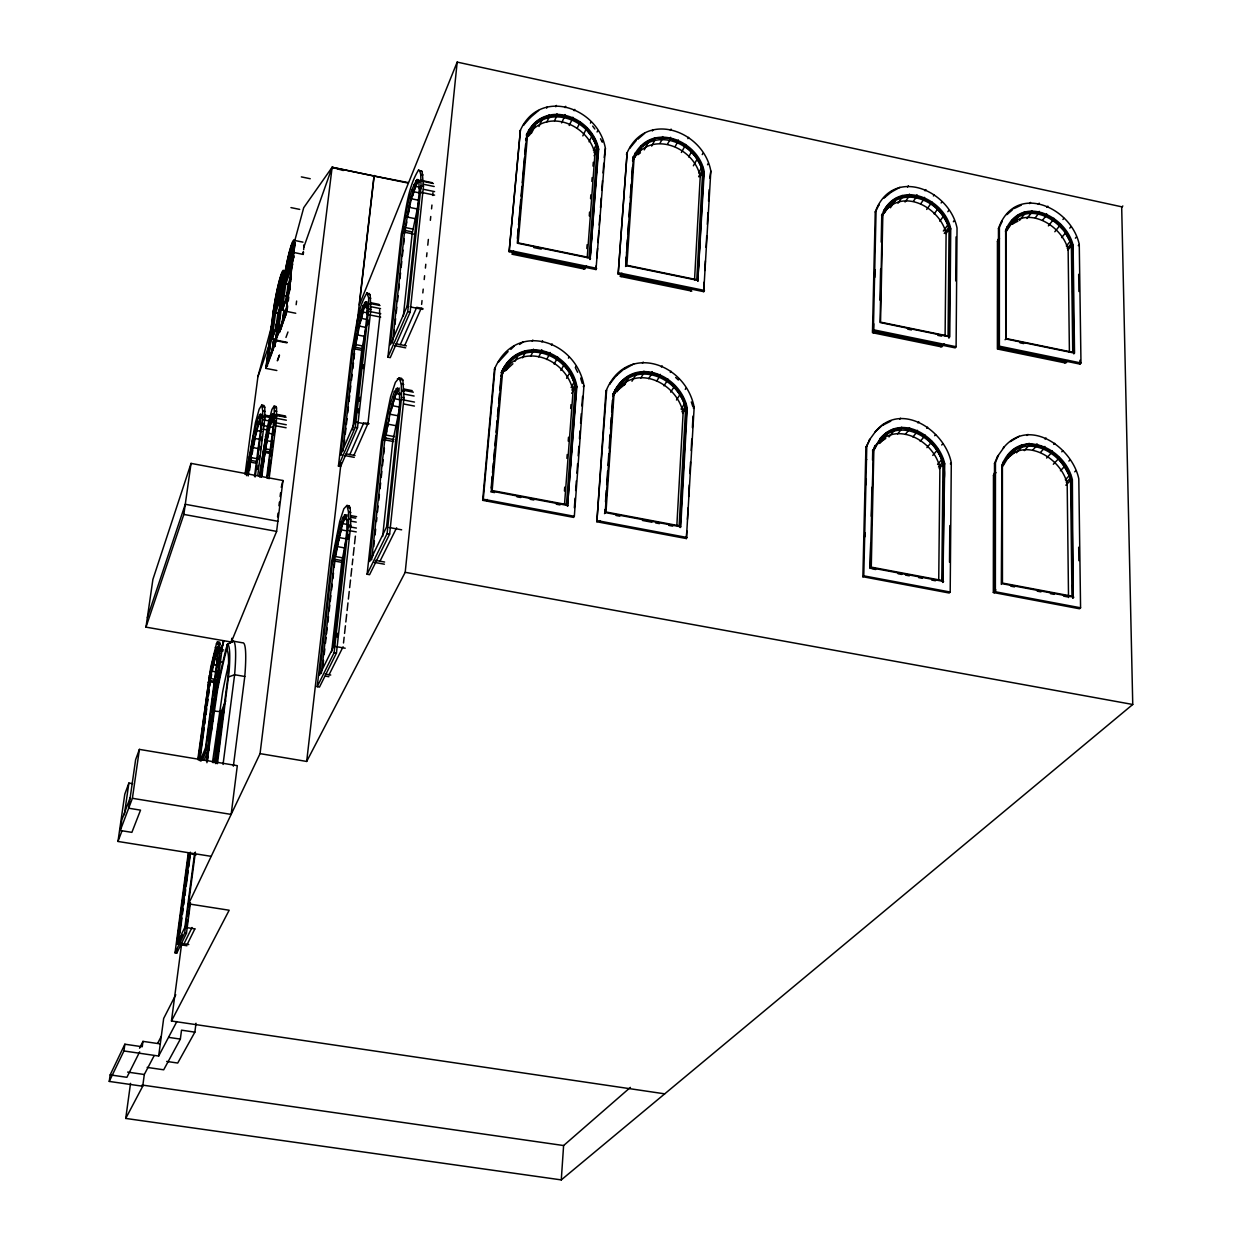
<?xml version="1.0" encoding="UTF-8"?>
<svg xmlns="http://www.w3.org/2000/svg" width="1242" height="1242" viewBox="0 0 1242 1242"><rect width="100%" height="100%" fill="white"/><g stroke="black" fill="none" stroke-linecap="round" stroke-linejoin="round"><path stroke-width="1.5" d="M997.466 456.544L998.428 455.457L995.463 462.381L995.37 591.766L994.392 592.76L994.5 463.452L997.466 456.544L1004.25 446.965L1003.288 448.052C1028.531 416.443 1072.188 447.12 1078.801 478.822L1080.571 607.788L1079.515 608.766L993.336 592.496L993.46 475.36L995.323 470.997M999.22 237.362L997.435 241.336L997.388 348.986L1065.745 363.037L1067.98 360.522M998.444 349.204L998.444 347.776L1064.689 361.406L1064.704 362.819M998.428 347.325L998.459 228.559C1014.605 182.124 1071.132 206.482 1079.267 244.488L1080.975 362.975L1079.966 364.092L998.428 347.325L999.375 346.192L999.391 227.364L1002.216 221.076L1001.3 222.271M432.915 192.681L432.93 195.491M955.719 280.909L956.076 236.896M878.265 205.675L879.103 204.449L876.076 210.752L873.39 329.767L872.536 330.931L955.191 347.869L956.107 346.735L957.039 228.047C949.167 189.172 892.067 165.962 875.237 211.963L872.474 332.716L941.762 346.922L944.137 343.941M423.444 186.393L422.171 171.489L418.492 170.107C406.941 188.862 406.072 212.739 401.321 233.962L387.908 357.184L390.252 357.649L410.139 312.192L423.444 186.393L421.069 185.896L420.712 174.454L419.827 170.992L418.492 170.107M879.988 438.814C901.723 413.726 938.114 437.774 944.06 464.539L942.911 582.156L944.712 463.778C938.859 436.377 900.823 412.468 879.74 439.125M949.059 229.413L948.065 336.023L880.547 322.144L882.829 215.285C897.143 181.767 942.694 199.527 949.059 229.413L945.969 233.574M948.857 337.995L949.245 295.565M949.121 337.669L950.099 229.63C944.075 200.412 900.605 179.873 883.435 211.419C900.139 178.972 944.665 198.937 950.735 228.776L949.773 336.861L880.05 322.516L882.379 214.183L881.525 215.394M949.509 562.191L949.819 525.552M862.895 576.723L949.245 593.024L950.192 592.03L951.294 462.8C945.1 430.353 900.667 400.452 875.206 431.859L883.419 424.267M419.253 191.951L418.942 183.319L417.048 179.531C407.329 195.01 406.6 214.882 402.579 232.471L390.376 344.826L407.097 306.277L419.253 191.951L420.945 192.293M940.706 346.704L940.722 345.292L873.576 331.521M938.735 579.859L939.899 467.877C933.86 438.783 891.073 417.917 873.747 449.34M942.973 464.322L941.809 580.402L871.263 567.128L873.84 450.737C889.07 413.338 935.381 432.061 942.973 464.322L939.216 468.669M942.647 582.451L943.035 541.962M943.625 482.191C947.553 464.151 937.601 447.12 924.064 436.004L924.979 434.917M945.1 335.945L946.109 233.387C939.79 206.451 900.077 186.16 882.705 214.773M403.992 397.797L402.858 380.083L401.539 378.329L399.117 377.847L395.36 382.412L390.578 396.85L381.542 441.081L367.104 574.239L369.573 574.689L389.646 534.06L403.992 397.797L401.523 397.331L401.275 384.042L399.117 377.847M267.216 478.403L274.529 420.991L274.094 406.15L271.951 409.425L267.123 427.822L259.376 476.338M269.079 478.744L276.392 421.333L276.531 407.904L275.926 406.507L274.094 406.15M873.545 332.949L873.747 323.789M874.787 277.354L874.973 269.607M870.673 543.344L870.114 568.479L873.359 449.744L875.362 445.366L874.477 446.452M871.263 516.268L871.915 487.268M872.521 460.192L872.738 450.52L880.625 438.038M879.941 300.145L880.609 269.204M881.183 242.128L881.773 215.052L884.288 210.193M865.907 447.275L862.879 576.847L863.764 575.838L866.792 446.173L869.959 439.249L865.907 447.275L866.792 446.173M864.944 536.761L865.037 532.911M866.155 484.644L866.295 478.853M255.231 476.897L262.155 423.398L262.745 410.978L261.783 405.063L259.221 409.099L255.495 422.311L246.009 474.537M257.793 475.422L264.872 417.964L264.763 407.221L264.049 405.497L261.783 405.063M338.429 466.107L355.29 427.295L368.672 309.072L368.641 297.816L366.949 292.941C356.671 309.631 356.19 331.241 351.812 350.182L338.429 466.107L340.618 466.511L357.51 427.729L370.861 309.506L370.163 294.633L366.949 292.941M340.681 454.789L354.901 421.892L367.089 314.412L367.027 305.936L365.598 301.697C356.935 315.437 356.547 333.415 352.868 349.095L340.681 454.789L342.233 455.069M317.207 686.702L334.114 652.687L348.474 525.009L348.552 512.061L346.953 505.432L343.848 508.77L339.718 521.423L331.536 561.788L317.207 686.702L319.473 687.09L336.442 653.09L350.756 525.428L350.228 507.931L349.204 505.836L346.953 505.432M204.061 760.43L207.088 753.351L219.663 657.918L219.787 642.192L217.428 641.866L216.465 643.698L210.767 667.094L197.866 758.815M200.226 760.461L205.504 748.057L216.977 661.256C218.918 626.03 209.168 676.843 208.609 681.967L198.239 759.949M202.368 760.135L205.38 753.071L217.971 657.623L218.514 643.806L217.428 641.866M702.615 172.421L696.762 279.683L626.868 265.276L634.119 157.765C649.83 124.852 696.405 141.076 702.615 172.421L700.115 176.783M697.88 275.972L698.501 264.53M699.137 253.089L699.65 243.556M700.488 228.295L701 218.763M701.621 207.321L702.149 197.788M702.879 184.453L703.391 174.92M640.748 146.929C662.84 124.868 697.833 146.277 703.702 172.638L697.787 281.344L704.214 171.738C698.501 140.765 653.09 121.856 635.19 153.542M686.391 538.562L694.169 407.298C685.537 362.416 625.813 342.171 605.941 391.199L596.859 521.764L686.391 538.562L686.81 530.908M687.431 519.42L688.052 507.947M688.673 496.458L689.294 484.97M689.915 473.497L690.536 462.008M691.157 450.535L691.763 439.047M692.384 427.574L693.005 416.086M618.159 274.094L627.086 153.123L618.159 274.094L703.733 291.668L704.245 282.043M704.866 270.492L705.378 260.867M706.093 247.391L706.714 235.84M707.319 224.29L707.94 212.739M708.561 201.188L709.166 189.638M709.787 178.087L710.828 171.039C703.484 130.208 644.614 109.249 626.418 154.412M703.733 291.668L710.828 171.039M676.843 525.475L683.147 412.577C676.114 380.999 632.752 362.043 613.734 394.94M690.738 290.861L690.831 289.433L621.326 275.165L621.233 276.593M685.6 408.82L679.126 525.77L605.987 511.983L613.983 394.723C630.765 358.146 678.272 374.774 685.6 408.82L682.603 413.415M680.507 518.302L681.035 508.739M681.765 495.372L682.293 485.808M683.038 472.441L683.566 462.878M684.311 449.495L684.839 439.947M685.46 428.474L686.096 417.017M680.725 526.794L687.261 408.23C680.647 374.541 633.917 355.01 614.93 390.423C634.429 355.895 680.166 375.922 686.733 409.037L680.197 527.555L680.725 526.794L605.211 512.558L604.512 513.645M694.542 279.854L700.224 176.597C694.123 146.183 649.023 129.028 632.706 160.792M216.667 763.488L227.876 677.216L228.575 663.538A85.931 8.399 -80.2 0 0 227.224 650.699L227.224 644.412L233.403 641.151A95.929 9.548 -80.2 0 1 234.614 674.732L223.048 764.451M275.382 422.684L275.196 425.68L286.095 427.76M130.534 1083.366L125.737 1118.437L561.275 1179.9L563.604 1145.543L630.408 1087.387M626.294 256.923L625.658 266.487L633.498 156.616L632.83 157.905M626.558 253.104L627.458 239.722M627.847 233.993L628.623 222.52M629.011 216.791L629.911 203.409M630.299 197.68L631.215 184.297M631.604 178.569L632.38 167.096M632.768 161.367L633.016 157.532L635.671 152.626L635.004 153.899M596.859 521.764L606.624 390.05L605.941 391.199M600.243 522.292L600.352 520.74M604.714 513.334L604.978 509.499M605.506 501.83L606.282 490.342M606.686 484.582L607.602 471.168M607.99 465.424L608.782 453.92M609.17 448.176L610.086 434.747M610.49 429.002L611.266 417.498M611.669 411.754L612.446 400.25M605.211 512.558L613.331 393.683L615.628 389.274M218.654 746.054L218.421 747.405A15.82 1.599 -80.2 0 1 219.011 745.697A25.601 2.593 -80.3 0 1 219.26 745.122M219.027 748.6L219.151 747.793M509.127 251.707L520.398 130.301L509.127 251.707L596.005 269.545L596.284 265.679M596.843 257.948L597.557 248.291M597.976 242.5L598.815 230.903M599.249 225.113L599.948 215.456M600.507 207.725L601.221 198.068M601.78 190.337L602.494 180.68M603.053 172.948L603.752 163.292M604.186 157.501L605.397 148.481C598.318 106.796 538.562 86.754 519.808 131.605M596.005 269.545L605.397 148.481M501.364 372.569C518.628 334.191 569.83 350.756 576.412 387.333L567.501 506.332L576.893 386.51C570.187 349.095 517.697 333.461 501.194 372.895M587.202 257.731L594.934 154.117C588.863 124.247 546.014 106.812 527.602 136.061M597.091 149.863L589.081 257.498L518.116 242.873L527.555 134.99C543.856 102.31 590.944 117.866 597.091 149.863L594.095 155.809M589.919 259.516L590.478 251.862M591.192 242.299L591.751 234.645M592.465 225.081L592.9 219.337M593.738 207.849L594.173 202.12M594.887 192.557L595.446 184.903M596.16 175.339L596.734 167.686M597.433 158.107L597.868 152.378M525.94 140.517C534.277 98.925 592.713 113.938 598.194 150.096L590.105 259.159L598.66 149.18C591.922 114.885 542.459 98.553 526.282 135.13M574.363 507.792L575.062 498.182M575.636 490.497L576.35 480.887M576.909 473.202L577.623 463.592M578.182 455.907L578.896 446.313M579.455 438.612L580.03 430.927M580.588 423.243L581.303 413.633M581.861 405.948L582.576 396.353M574.332 516.315L583.957 385.579C575.636 339.718 514.887 320.56 494.44 369.247L482.672 500.324L573.649 517.402L574.332 516.315L483.278 499.222L482.672 500.324M564.442 490.978L564.737 487.143M566.911 458.36L567.206 454.525M568.215 441.081L568.51 437.246M570.683 408.463L570.978 404.628M564.52 504.299L573.074 390.951C566.135 357.199 519.404 340.324 501.426 375.332M583.662 268.893L583.771 267.449L513.225 252.964L513.101 254.408M575.263 387.1L566.445 504.531L492.142 490.528L502.529 372.786C519.963 336.551 568.06 352.247 575.263 387.1L571.708 393.357M567.594 502.793L568.029 497.048M568.898 485.529L569.333 479.769M570.047 470.175L570.621 462.505M571.336 452.911L571.77 447.151M572.64 435.632L573.059 429.887M573.788 420.293L574.363 412.608M575.077 403.013L575.512 397.254M586.829 248.524L587.124 244.69M589.282 215.937L589.562 212.103M590.571 198.689L590.85 194.854M591.86 181.441L592.155 177.606M593.008 166.102L593.303 162.267M517.371 238.324L518.209 228.73M518.551 224.895L520.724 199.962M521.066 196.127L521.904 186.533M522.245 182.698L524.435 157.765M524.761 153.93L525.614 144.351M526.872 133.826L517.293 243.184L590.571 258.289M483.278 499.222L495.03 368.067L494.44 369.247M487.05 501.054L487.19 499.486M491.164 488.028L492.174 476.493M492.515 472.643L493.369 463.018M493.711 459.167L494.564 449.542M494.906 445.692L495.76 436.066M496.101 432.216L497.111 420.681M497.452 416.831L498.306 407.205M498.647 403.355L499.501 393.73M499.843 389.879L500.852 378.344M501.799 371.731L491.258 491.087L567.982 505.541M293.5 253.29L293.997 248.276A27.464 2.593 -79.3 0 0 292.475 242.997L290.038 250.046A27.464 2.593 -79.3 0 0 284.682 274.994L283.735 281.204M302.629 254.206L302.846 252.219M303.172 254.315L303.374 252.328M664.718 1093.845L171.458 1021.002L229.165 910.231L188.582 903.881L260.059 753.63L306.681 761.439L405.202 572.314L457.18 62.1L1121.681 206.809L1132.751 704.478L561.275 1179.9M421.628 304.399L422.016 300.58M422.823 292.926L423.212 289.107M424.205 279.559L424.609 275.74M425.401 268.086L425.789 264.267M426.58 256.628L426.984 252.809M427.776 245.171L428.366 239.427M430.353 220.331L430.757 216.496M431.548 208.858L431.937 205.039M382.645 536.482L392.751 441.376L399.489 408.866M387.908 357.184L407.718 311.695L421.069 185.896M367.104 574.239L387.116 533.594L401.523 397.331M392.472 343.087L404.473 232.207C408.292 214.773 409.037 195.149 418.709 179.873L417.048 179.531M393.761 335.775L394.382 330.061M395.003 324.348L395.608 318.635M396.229 312.922L396.85 307.209M397.471 301.495L398.092 295.782M398.713 290.069L399.319 284.356M399.94 278.643L400.561 272.93M401.182 267.216L401.803 261.519M402.408 255.805L403.029 250.092M403.65 244.379L404.271 238.666M382.8 440.087L369.666 561.524L386.557 527.027L399.676 403.2L399.443 393.186L397.595 387.783L394.366 391.665L390.252 404.069L382.8 440.087L385.206 440.553L385.688 437.619M371.637 559.909L384.772 439.87L391.975 404.395L396.089 391.991L399.334 388.125M372.755 556.183L373.159 552.333M373.78 546.542L374.416 540.767M375.037 534.992L375.658 529.201M376.481 521.5L376.9 517.635M377.521 511.859L378.142 506.068M378.763 500.293L379.4 494.518M380.021 488.727L380.642 482.952M381.263 477.161L381.884 471.386M382.505 465.595L383.126 459.819M383.747 454.044L384.383 448.253M403.355 315.965L412.142 233.775L419.066 200.366L411.397 198.767L407.236 217.04L414.75 218.592M343.506 642.968L344.143 637.239M344.562 633.42L345.416 625.797M345.835 621.978L346.689 614.355M347.108 610.536L347.962 602.913M348.381 599.094L349.235 591.471M349.654 587.652L350.508 580.03M350.927 576.21L351.765 568.588M352.2 564.768L352.837 559.04M353.256 555.236L354.11 547.598M354.529 543.794L355.367 536.156M218.608 749.951L218.98 749.004M218.996 749.687L218.871 750.789M358.208 412.717L358.643 408.882M359.512 401.197L359.947 397.362M363.207 368.579L363.642 364.744M368.191 324.441L368.626 320.607M331.63 651.879L341.736 562.347L345.913 540.674M333.803 646.213L346.875 530.179L346.906 520.398L345.54 514.638L342.87 517.464L339.299 528.331L332.577 561.182L319.52 675.089L333.803 646.213L335.449 646.508M337.187 637.099L337.607 633.296M348.288 538.205L348.707 534.402M306.681 761.439L341.053 462.707M356.516 328.152L374.013 176.022L408.37 182.621M374.215 175.495L359.326 304.958L457.18 62.1M342.823 451.296L354.607 348.862C358.301 333.368 358.457 315.561 367.135 302.008L365.598 301.697M343.956 445.583L344.624 439.823M345.292 434.063L345.944 428.288M346.394 424.453L347.046 418.678M347.713 412.918L348.381 407.159M349.033 401.399L349.701 395.624M350.135 391.789L350.803 386.014M351.47 380.254L352.123 374.494M352.79 368.719L353.458 362.959M353.892 359.124L354.56 353.349M321.352 673.475L334.688 559.242L343.708 560.887M322.873 665.991L323.525 660.294M324.178 654.612L324.83 648.914M325.466 643.216L326.118 637.519M326.553 633.731L327.205 628.033M327.857 622.335L328.509 616.637M329.161 610.94L329.813 605.242M330.232 601.454L330.884 595.756M331.536 590.059L332.188 584.361M332.84 578.679L333.493 572.981M334.145 567.284L334.797 561.586L332.577 561.182M352.635 429.903L361.686 350.26L365.722 329.208M260.059 753.63L332.126 167.282L408.199 183.086M277.556 516.874L278.022 513.179M278.938 505.789L279.403 502.094M280.102 496.567L280.552 492.872M281.251 487.33L282.959 480.514L191.051 463.39L152.906 579.377L145.982 627.132L231.322 642.036L276.609 531.39L282.959 480.514M296.155 304.694L296.621 301.061M287.554 305.672L285.707 310.842L282.369 310.174L285.8 283.533M261.425 475.577L268.21 432.464M261.317 477.27L264.763 451.017L270.306 452.057M261.953 475.686L262.683 470.004M263.164 466.216L263.894 460.534M264.391 456.745L264.872 452.957L263.056 452.616L265.338 439.854L269.809 420.262L272.898 413.602L274.203 413.85L269.716 425.851L265.136 448.766L270.694 449.821M281.111 328.959L283.983 310.221L283.611 318.03M282.12 325.357L284.03 310.516M291.435 245.574L292.491 245.792L289.665 266.937L284.946 280.397M286.095 296.201L286.855 297.226L286.095 296.201L288.905 288.268L289.774 288.439M285.753 302.318L288.672 290.799M286.529 296.295L288.066 284.263L290.892 276.283M290.457 264.484L291.202 258.74M291.637 255.821L292.833 246.459L293.888 246.677M290.69 264.655L293.081 245.947L294.152 246.164M292.212 255.014L293.205 247.344M291.932 259.687L293.655 246.258A26.936 2.562 -79.3 0 1 294.851 243.401M285.318 315.654L286.048 309.895M292.227 261.13L293.671 249.906M285.443 315.608L293.314 254.688L283.564 282.555L284.62 282.757L293.78 256.659M286.25 311.354L293.78 252.452A29.047 2.748 -79.3 0 0 291.56 244.348A29.047 2.748 -79.3 0 0 283.455 281.996L275.957 340.137L286.25 311.354L295.751 313.248M288.346 296.139L288.796 292.677M289.339 288.346L290.1 282.912M290.442 279.729L290.644 275.646L291.327 276.376M166.676 1061.429L177.715 1063.043L194.87 1032.149L196.003 1023.253M287.104 310.407L287.585 306.603M288.315 300.89L288.796 297.086M289.526 291.389L290.023 287.585M290.752 281.872L291.233 278.068M266.72 477.207L273.333 425.338L272.898 413.602M268.365 470.765L268.846 466.945M268.831 475.639L269.561 469.88M270.057 466.029L270.787 460.27M271.268 456.435L272.014 450.66M272.495 446.825L273.24 441.065M273.97 435.29L274.699 429.53M233.372 766.174L244.783 676.486A95.867 9.889 -80.2 0 0 242.594 642.813L232.704 641.074M213.531 762.635L214.028 758.831M217.272 734.038L217.769 730.218M218.514 724.505L219.011 720.686M214.292 761.486L219.958 718L224.181 708.111M276.842 370.504L265.85 368.377L273.318 311.028A28.473 2.655 -79.3 0 1 281.22 274.218A28.473 2.655 -79.3 0 1 283.269 282.555L274.901 346.534M283.859 284.946L274.451 311.789L267.34 366.437L266.3 366.235L273.411 311.587L282.803 284.744L283.859 284.946L283.114 290.675M215.409 763.597L221.309 718.218L224.119 711.635M231.322 642.036L231.819 638.264M268.055 362.353L274.56 312.347L282.757 288.936M147.146 1067.406L163.696 1069.797L180.354 1039.104L181.518 1030.177L194.87 1032.149M277.711 333.788L275.46 339.501L272.184 338.849L275.6 312.549M217.459 763.644L229.118 671.549A91.706 8.973 -80.2 0 0 227.705 644.474L226.246 648.06A93.818 9.408 -80.1 0 0 213.5 708.996L206.42 761.067M254.501 476.524L260.711 428.769L260.292 414.254L258.103 417.685L253.058 437.168L246.584 475.639M271.16 355.554L273.783 338.895L272.914 350.26M273.582 310.252L274.513 304.135A26.92 2.5 -79.3 0 1 279.745 279.729L281.096 275.413L282.136 275.631L279.31 296.481L274.777 309.46M272.169 351.983L273.814 339.175M275.755 325.916L279 317.502L275.755 325.916L276.609 326.087M282.307 274.327L279.497 295.984L282.384 287.725M275.522 331.102L278.472 318.262M276.298 325.156L277.835 313.295L279.993 307.147M280.552 291.047L282.726 275.771L283.766 275.988L274.824 346.145M257.808 469.321L258.305 465.502M259.05 459.773L259.531 455.954M260.277 450.225L260.773 446.406M261.519 440.662L262.015 436.842M280.785 291.125L283.192 274.824M281.561 289.339L283.269 276.097A26.408 2.484 -79.3 0 1 283.797 274.746M277.106 335.93L278.798 322.796M279.279 319.039L280.087 312.487M280.49 309.662L281.22 304.026M281.701 300.269L282.664 292.77M277.214 336.458L277.711 332.639M278.192 328.835L278.938 323.106M279.434 319.287L280.164 313.574M280.661 309.755L282.633 294.494M277.975 334.331L284.62 282.757M259.873 477.238L263.056 452.616M207.973 738.819L208.47 735.047M211.699 710.517L212.196 706.745M214.198 691.654L214.695 687.882M208.454 738.897L208.951 735.124M209.448 731.352L209.945 727.579M210.69 721.928L211.187 718.155M211.932 712.489L213.686 699.277M214.183 695.504L216.17 680.414M216.667 676.642L217.412 670.975M217.909 667.202L218.654 661.551M171.458 1021.002L181.58 944.168M178.444 944.448L176.721 944.168L184.872 927.308L194.699 852.602M206.917 762.712L217.443 690.428A87.918 8.803 -80.1 0 1 224.802 656.614L226.479 650.125M190.461 902.732L186.455 933.254L176.768 953.095L175.029 952.831L184.685 932.99L195.398 852.105M207.492 760.073L208.004 756.238M208.765 750.494L209.261 746.659M211.28 731.321L211.777 727.486M212.537 721.726L213.05 717.892M213.795 712.147L214.307 708.313M214.804 704.478L223.125 641.198M245.062 474.397L257.932 376.605L272.526 322.78M186.89 925.678L187.635 919.918M188.147 916.099L188.893 910.355M189.405 906.52L189.902 902.686M248.183 475.95L250.434 460.316L255.914 461.341M249.58 470.345L250.325 464.617M212.46 762.51L222.613 692.105A83.524 8.523 -80.1 0 1 229.258 661.536M154.07 1055.809L144.305 1074.501L142.721 1086.238L109.249 1081.425L123.936 1050.965L158.666 1056.026L163.665 1018.456L175.774 994.733M199.465 760.57L210.146 680.554L215.208 681.408M199.915 760.228L204.2 727.89M204.713 724.086L205.458 718.373M205.97 714.569L206.731 708.872M207.228 705.068L207.988 699.355M208.501 695.551L209.246 689.853M209.758 686.05L210.271 682.246L208.609 681.967M175.029 952.831L188.21 853.502L190.43 853.875L188.691 867.087M176.721 944.168L188.722 853.596M176.768 953.095L177.28 949.276M177.963 944.37L190.305 852.183M178.708 942.554L179.453 936.887M179.95 933.115L181.953 918.024M182.45 914.252L183.195 908.585M183.692 904.813L184.437 899.161M184.934 895.389L185.695 889.722M186.191 885.95L188.179 870.859M160.28 1043.901L142.97 1041.37L142.24 1046.758L124.868 1044.212L110.165 1074.889L109.249 1081.425M123.936 1050.965L124.868 1044.212M145.982 627.132L183.847 514.421L191.051 463.39M124.324 814.736L128.889 783.065L132.63 783.671M132.397 798.311L139.399 749.392L237.315 765.677L231.152 814.41L132.397 798.311L120.272 830.494L131.885 832.357L140.532 810.141L128.656 808.216L135.626 759.669L139.399 749.392M211.202 856.343L117.974 841.455L124.805 794.135L128.889 783.065M120.272 830.494L121.763 820.124L130.177 797.659M334.16 561.477L335.045 556.059M405.156 227.239L404.224 232.813L402.579 232.471M404.892 232.953L405.497 229.227M384.523 440.413L387.582 423.413M355.29 347.791L355.864 344.345L353.722 343.925M209.789 682.168L211.87 670.602M249.937 462.598L254.657 437.479M250.884 460.906L251.489 457.304L249.254 456.87M256.504 429.344L250.9 457.553L258.196 458.919M216.558 665.153L213.189 664.563C225.407 621.171 210.814 668.165 210.488 678.505L215.549 679.374M252.126 453.858L252.763 450.427M211.637 674.453L210.938 678.225L209.293 677.946M266.906 432.216L268.722 432.558L265.617 448.564L263.801 448.222M357.106 334.315L354.389 349.39L352.868 349.095M356.159 342.683L357.091 337.731M347.139 514.933L344.453 517.759L340.898 528.611L335.138 556.494L344.158 558.124M337.281 547.66L335.682 556.183L333.461 555.779M406.15 225.578L406.817 221.992M386.169 434.7L386.867 430.974M387.566 427.264L388.265 423.553L385.858 423.087M214.555 653.37L216.217 653.649L212.335 670.68L210.69 670.401M277.339 300.502A26.02 2.437 -79.3 0 1 278.519 294.323L278.845 292.817L278.006 294.23A26.02 2.437 -79.3 0 0 276.826 300.393A26.563 2.484 -79.3 0 1 282.477 276.267M278.472 291.994L278.643 291.202A26.02 2.437 -79.3 0 1 281.825 278.519L282.307 277.028L279.869 295.953L278.472 291.994L279.667 291.42M289.619 263.568L288.563 263.351L288.237 264.888A26.548 2.531 -79.3 0 0 286.002 277.354M290.209 266.409L288.874 261.798A26.548 2.531 -79.3 0 1 292.165 248.773L292.677 247.236L293.733 247.453M289.091 263.459L288.765 264.996A26.548 2.531 -79.3 0 0 287.011 274.42M289.929 262.015L289.293 265.105A27.091 2.593 -79.3 0 1 289.914 261.876M346.906 516.47L345.742 516.796L342.637 523.596L337.001 546.527L344.22 547.846M337.607 545.952L339.578 536.684L337.358 536.28M408.54 213.282L409.239 209.96M388.637 421.845L389.367 418.461M281.08 291.342L283.828 278.813M283.176 284.294L283.968 280.708M291.917 260.028L295.084 245.202M255.666 435.973L258.848 422.885L256.597 422.451M269.095 430.912L271.175 422.389M218.903 749.438L219.058 750.494M366.902 303.467L364.294 307.255L359.016 326.041L365.955 327.407M360.009 323.743L363.363 310.857L361.22 310.438M366.111 327.438L366.856 324.348M339.966 535.1L341.534 528.735L339.299 528.331M346.301 538.873L347.061 535.768M399.086 389.786L395.934 393.543L389.771 414.207L398.666 415.915M391.339 409.829L394.257 399.148M274.001 415.092L269.638 426.767L273.349 427.465M294.649 241.103L303.716 207.693L332.126 167.282L374.013 176.022M411.397 198.767L417.033 182.822L418.476 181.441L419.579 182.232M412.623 196.003L414.191 190.523L411.878 190.042M212.491 715.035L213.702 711.076L222.458 711.775M271.641 420.603L272.479 418.026M147.363 617.631L185.275 504.283L277.866 521.283M292.491 245.792L291.233 246.133M273.318 311.028L283.269 282.555M283.455 281.996L293.78 252.452L303.234 254.439A27.076 2.655 -79.2 0 0 303.483 251.94M276.345 305.563L278.627 299.027M279.202 297.397L284.045 283.564L282.99 283.347L283.486 278.394A26.92 2.5 -79.3 0 0 282.089 272.945L281.096 275.413M285.381 279.714L293.935 255.293M284.728 283.316L293.904 257.156M276.593 307.178L279.621 298.515M286.172 279.838L288.066 274.435M282.555 292.755L275.677 312.86L278.938 313.512M292.786 264.158L285.877 283.828L289.2 284.496M290.193 284.62L289.107 287.709L289.976 287.896M257.932 376.605L270.182 342.031M279.186 316.244L280.242 313.263M285.986 297.055L289.231 289.2M290.085 285.474L288.998 288.563L289.867 288.749M303.747 247.375L332.126 167.282L343.304 170.527M272.479 337.482L279.124 318.744M282.664 308.777L290.193 287.554M272.184 338.849L279.124 319.287M282.369 310.174L289.697 289.495M414.673 189.141L415.651 186.362M266.3 366.235L275.662 340.06L287.15 342.326M276.423 337.933L286.126 310.779L287.212 310.981M265.85 368.377L275.755 340.665L286.949 342.854M268.427 362.524L276.609 339.671M279.264 332.297L286.452 312.223M279.434 332.716L286.56 312.798M217.303 747.327L217.35 747.218A15.82 1.599 -80.2 0 1 217.94 745.51A25.601 2.577 -80.3 0 1 218.406 744.47L218.514 743.849A45.116 4.564 -80.3 0 0 217.505 745.743L217.257 747.373M277.292 360.754L279.264 355.321M277.587 360.475L279.497 355.212M285.97 337.451L287.958 331.987M295.146 244.037A26.548 2.531 -79.3 0 0 294.649 245.155L293.128 246.149L293.578 244.938M117.974 841.455L122.011 830.774M394.801 397.362L396.788 392.13L394.366 391.665M224.072 640.934L220.315 650.234L223.141 644.598M219.756 714.973L225.702 700.985M200.894 761.175L206.746 747.42M1001.937 465.238C1017.245 426.053 1064.984 447.011 1072.374 479.8L1073.104 597.93L1071.644 480.561C1065.434 454.463 1029.556 429.685 1008.178 454.991M1008.939 456.202L1002.403 466.914L1002.449 583.057L1071.986 596.176L1070.557 480.343C1063.959 452.647 1024.588 430.896 1005.57 459.944M349.84 454.556L363.813 422.699M400.281 344.639L416.722 307.317L422.963 308.575M353.923 455.333L367.974 423.506L379.757 317.517L379.586 309.848M404.706 345.509L421.224 308.218M1012.292 222.178L1006.02 231.866L1006.144 338.538L1072.746 352.293L1071.365 245.854C1064.782 220.005 1026.823 198.704 1009.047 226.355M1005.585 230.313C1020.831 194.109 1065.745 215.099 1073.104 245.233L1074.532 353.132L1005.756 338.926L1005.088 339.749M260.975 415.216L256.411 430.462L261.891 431.502M524.031 123.967L523.441 125.287L530.163 117.602L538.609 110.507M530.163 117.602L530.769 116.282M528.564 131.124L529.17 129.82M527.167 137.008L529.589 131.73M534.945 123.191L534.355 124.495L549.15 115.04M531.716 132.847L535.224 125.271M541.093 119.511L541.698 118.207M546.651 108.163L547.256 106.859M538.966 126.482L541.776 120.427M546.899 121.902L549.026 117.353M555.795 106.75L556.4 105.43M550.113 116.111L556.416 115.118L557.021 113.814M554.537 120.691L556.695 116.143M565.079 107.619L565.7 106.3M565.032 114.543L564.411 115.863L556.416 115.118M561.601 122.911L564.473 116.857M574.177 110.724L574.813 109.405M572.872 117.229L572.252 118.533L565.979 116.391M569.193 125.52L572.112 119.465M179.034 941.281L182.201 934.745M513.551 250.931L511.968 254.175L584.78 269.11L586.488 265.912M577.095 128.392L579.3 123.858M579.626 123.051L580.262 121.747M183.987 943.811L192.013 927.479M582.808 135.89L585.774 129.882M586.923 127.942L586.286 129.23L591.953 136.868L596.439 145.656L597.091 144.367M590.462 123.144L591.114 121.84M187.231 944.308L194.497 929.621M380.005 561.198L396.617 527.803M589.065 141.805L591.301 137.303M591.953 136.868L592.605 135.564M139.554 1048.201L142.97 1041.37M597.06 131.994L597.712 130.689M139.678 1051.85L126.901 1077.311L110.165 1074.889M329.052 674.748L343.087 646.772M593.412 150.344L595.663 145.857M594.204 152.782L596.455 148.31M598.66 149.18L598.007 150.453L596.967 147.255M602.929 140.889L602.277 142.178L600.538 138.778M498.865 361.08L498.275 362.26L508.087 351.564M505.339 353.722L505.944 352.542M514.188 346.052L510.835 349.406M503.615 368.486L504.221 367.306M500.883 375.969L502.529 372.786M500.992 376.202L504.687 369.185M510.307 359.932L509.701 361.127L512.527 358.876M157.734 1043.14L161.289 1036.294M506.472 369.992L510.602 362.012M523.27 341.829L519.622 344.438M517.386 354.327L516.781 355.522L524.59 351.874L532.834 350.337L541.217 350.927L541.838 349.732M615.132 390.097L612.849 394.506L613.331 393.683M514.995 361.36L517.495 356.563M630.532 146.82L629.865 148.093L636.308 140.424M524.59 351.874L525.211 350.694M522.572 357.82L525.087 353.023M532.228 341.24L532.849 340.044M644.582 133.36L637.829 139.275M125.737 1118.437L142.721 1086.238M158.666 1056.026L176.861 1021.529M632.551 160.73L634.119 157.765M632.597 160.979L636.059 154.505M532.834 350.337L533.47 349.142M641.229 146.013L640.546 147.286L655.015 137.846M530.582 356.314L533.113 351.517M641.446 148.062L637.938 154.707L640.468 152.766M652.314 130.984L652.997 129.696M647.066 142.302L647.75 141.029M541.947 341.938L542.583 340.743M644.256 149.863L647.796 143.218M538.702 356.873L541.264 352.091M651.677 146.075L654.845 140.129M658.943 138.39L662.017 137.893L662.716 136.604M551.448 345.074L552.1 343.894M659.952 143.373L662.343 138.918M549.399 353.628L550.051 352.449M546.651 359.497L549.243 354.715M670.401 130.379L671.084 129.09M670.587 137.319L669.888 138.607L676.083 140.719M667.591 144.056L670.012 139.616M554.134 364.077L556.742 359.311M557.751 357.168L557.115 358.333L564.054 364.884L568.976 371.684M678.334 139.973L677.635 141.262C690.195 147.658 699.308 159.69 703.5 173.011L704.214 171.738M675.105 146.634L677.542 142.193M687.882 138.669L688.596 137.381M681.392 152.456L684.668 146.556M684.963 145.733L685.662 144.46M560.872 370.426L563.495 365.676M564.054 364.884L564.706 363.72M568.448 358.146L569.1 356.966M621.9 273.193L620.131 276.376L691.841 291.094M688.673 156.958L691.142 152.533M691.608 151.881L692.322 150.608M566.6 378.329L569.255 373.609M570.621 371.87L569.954 373.035L575.698 385.936M575.977 366.421L575.31 367.601L577.639 372.29M693.378 165.791L696.7 159.923M697.305 159.473L698.035 158.2M702.227 154.598L702.941 153.325M571.118 387.504L573.788 382.8M574.611 382.474L575.279 381.31M571.941 390.143L574.611 385.455M581.396 377.382L580.728 378.546L582.265 383.467M698.641 172.824L701.14 168.431M576.226 387.659L576.893 386.51M701.87 168.213L702.599 166.956M698.625 176.721L701.963 170.884M707.536 164.751L708.25 163.478M583.29 386.743L583.957 385.579M610.257 383.095L609.574 384.244L617.041 374.572M616.358 375.721L625.005 368.082M613.005 396.477L616.032 391.121M621.45 381.931L620.767 383.079L623.5 380.844M617.01 391.773L621.699 383.98M633.839 363.859L624.307 369.247M628.297 376.326L627.598 377.49C637.146 371.451 649.349 370.799 659.58 375.534L660.294 374.37M624.586 384.772L628.359 378.531M635.205 373.842L635.904 372.678M642.487 363.223L643.201 362.059M631.961 381.232L635.749 374.991M643.263 372.29L643.961 371.125M640.732 378.158L643.589 373.469M651.491 372.848L652.205 371.7M648.712 378.701L651.6 374.013M661.427 367.011L662.141 365.847M656.568 381.294L659.471 376.621M670.307 372.429L671.037 371.28M663.989 385.827L666.923 381.17M667.948 379.058L667.218 380.207C675.881 387.349 682.51 396.959 685.957 407.64M670.696 392.146L673.661 387.504M674.158 386.712L674.887 385.563M679.079 378.826L678.349 379.99L675.664 377.475M676.471 400.017L679.452 395.391M680.104 394.816L680.833 393.667M685.258 389.383L685.988 388.234M681.066 409.13L684.063 404.535M684.839 404.209L685.584 403.076M681.92 411.754L684.916 407.174M686.515 409.363L687.261 408.23M693.424 408.432L694.169 407.298M1002.806 464.042C1020.443 433.924 1060.994 456.388 1067.188 483.837L1068.524 597.526M884.956 196.779L884.102 198.006L891.119 192.215L899.876 187.294M875.237 211.963L876.076 210.752M891.119 192.215L891.973 190.989M888.465 204.806L889.319 203.579M882.581 214.835L884.537 212.025M884.521 212.646L889.427 205.598M895.342 198.596L894.488 199.807L901.288 196.624L912.404 195.662M890.374 207.787L895.296 200.723M907.529 187.045L908.383 185.819M901.288 196.624L902.158 195.398M897.966 203.269L901.925 197.618M908.616 195.336L909.486 194.109M905.061 202.011L909.051 196.36M525.568 139.321L526.437 138.095M917.046 194.777L916.177 195.988L922.201 198.068M913.413 201.235L916.41 197.012M925.042 190.818L925.911 189.591M924.576 197.354L923.706 198.58C935.692 204.728 944.557 215.922 949.261 228.404M920.71 203.75L923.737 199.527M933.41 195.941L934.294 194.715M930.926 202.989L931.795 201.778M926.703 209.432L930.755 203.812M869.089 440.351L876.076 430.757M941.11 202.974L941.995 201.763M937.539 209.06L938.424 207.849M934.155 213.935L937.198 209.727M939.775 221.216L942.849 217.04M943.346 216.558L944.231 215.363M947.832 211.683L948.733 210.488M943.346 231.028L947.46 225.47M948.096 225.237L948.981 224.026M944.246 233.449L948.36 227.891M953.359 221.744L954.244 220.548M949.851 229.987L950.735 228.776M1007.79 213.407L1006.858 214.618L1012.277 209.976M998.459 228.559L999.391 227.364M1013.627 208.827L1014.559 207.616M1006.765 227.659L1007.433 226.805L1005.647 230.779L1005.756 338.926M1011.283 221.386L1012.23 220.191M997.435 241.336L999.515 238.666M1007.635 228.606L1005.477 231.385C1022.244 202.368 1061.693 223.467 1068.136 249.766L1069.409 352.154M1018.036 215.192L1017.105 216.387L1024.65 211.978M1012.525 224.274L1017.943 217.319M1029.618 203.61L1030.565 202.415M1019.511 220.424L1024.386 214.198M1031.823 210.69L1030.876 211.885L1025.504 212.863M1026.979 218.499L1031.357 212.925M1038.25 204.371L1039.212 203.176M1032.739 212.056L1038.312 212.537L1039.259 211.342M1035.3 217.738L1038.591 213.562M1046.897 207.367L1047.86 206.156M1038.312 212.537L1045.764 215.114L1046.711 213.903M1042.535 220.222L1045.842 216.061M1045.764 215.114L1052.937 219.492L1053.899 218.297M1048.388 225.873L1052.828 220.331M877.178 444.45L880.749 440.025M886.043 433.536L886.928 432.433M872.474 450.83L875.626 447.151M879.74 443.456L886.881 434.591M899.674 419.299L900.559 418.197M887.471 432.806L894.038 428.785M1062.935 219.477L1063.913 218.281M889.008 436.936L893.805 431.021M1054.831 231.742L1059.302 226.215M1061.926 228.544L1059.581 225.547L1060.544 224.352M893.153 429.872L900.792 428.273L901.692 427.186M897.624 433.908L901.242 429.468M1061.631 237.626L1064.999 233.512M1066.412 231.835L1065.434 233.03L1069.486 240.234M1069.75 228.155L1070.713 226.96M900.792 428.273L908.694 428.8L909.594 427.698M905.294 434.405L908.927 429.965M917.947 422.932L918.847 421.83M1066.335 246.025L1069.719 241.926M1071.272 240.498L1070.293 241.678L1072.125 246.413L1072.203 252.188M1075.386 238.185L1076.364 237.005M917.45 430.306L916.549 431.409L908.694 428.8M1067.266 248.447L1070.651 244.332M505.075 370.985L512.915 363.782M912.917 436.936L916.565 432.511M1067.98 249.952L1071.365 245.854M1072.125 246.413L1073.104 245.233M926.687 428.273L927.588 427.186M1078.273 245.668L1079.267 244.488M920.213 441.391L923.893 436.982M1121.681 207.336L1122.83 205.97M934.698 435.725L935.614 434.638M930.972 442.431L931.888 441.345M926.92 447.632L930.615 443.239M932.773 455.395L936.499 451.032M937.011 450.427L937.943 449.356M941.715 445.009L942.631 443.922M937.57 464.43L941.312 460.083M227.876 677.216L234.614 674.732L244.783 676.486M941.964 459.726L942.895 458.655M938.502 467.039L942.243 462.692M943.796 464.85L944.712 463.778M950.363 463.871L951.294 462.8M528.719 135.921L530.971 133.344M1011.314 440.491L1010.336 441.578L1019.325 436.252M994.5 463.452L995.463 462.381M1007.899 455.302L1008.877 454.23M1013.969 449.713L1014.931 448.626M1027.025 435.476L1028.003 434.389M1002.899 462.614L1003.862 461.543L1001.999 465.936L1001.331 584.392M1008.069 458.236L1014.854 450.768M995.991 472.581L993.46 475.36L994.547 475.577M1001.828 465.812L1004.079 463.328M1015.77 451.669L1009.793 456.342M1018.098 447.508L1021.84 444.962M1016.484 452.787L1021.561 447.198M1020.862 446.049L1029.323 443.363M1024.277 450.629L1028.826 445.63M1037.086 443.86L1036.092 444.947L1028.329 444.45M1032.956 449.852L1036.387 446.126M1045.05 439.078L1046.043 437.991M1044.864 446.452L1043.87 447.539L1037.644 445.459M1040.501 452.367L1043.948 448.641M1053.744 444.388L1054.737 443.316M1051.353 452.119L1052.347 451.032M1046.618 458.05L1051.229 453.097M1061.786 451.809L1062.795 450.737M1058.277 458.515L1059.286 457.444M1053.325 464.26L1057.982 459.323M1068.881 461.077L1069.89 460.006M1060.42 470.78L1063.913 467.085M1070.464 474.692L1069.44 475.764L1064.378 466.495L1065.388 465.424M1065.326 479.785L1068.85 476.105M1074.749 471.82L1075.774 470.765M1066.288 482.377L1069.812 478.713M1065.853 485.234L1070.557 480.343M1072.374 479.8L1071.349 480.856L1070.076 477.456M993.336 592.496L995.898 589.888M879.864 442.431L885.763 438.473M1011.562 221.045C1032.552 198.363 1065.915 221.635 1072.405 246.071L1073.818 353.923M618.112 389.957L624.742 384.523M367.694 294.509L369.107 293.376M261.674 416.101L258.072 424.065L261.736 424.764M274.994 407.143L275.926 406.507M227.224 644.412L233.403 641.151M882.534 425.369L890.793 421.147M1013.099 223.544L1017.897 221.216M1015.149 208.082L1021.297 205.116M347.807 506.27L349.204 505.836M662.017 137.893L668.32 138.467M127.615 1072.094L144.305 1074.501M142.038 1085.027L563.604 1145.543M168.912 1037.412L180.354 1039.104M184.872 927.308L186.129 927.51M186.642 927.588L195.273 928.923M184.685 932.99L186.455 933.254M179.997 943.19L188.8 944.541M180.152 944.696L186.952 945.752M190.073 853.518L195.273 854.356M192.339 854.17L196.174 854.791M205.38 753.071L207.088 753.351M205.504 748.057L207.212 748.336M219.958 718L222.644 718.45M209.137 675.85L210.798 676.129M209.914 681.842L214.975 682.712M208.066 682.184L209.727 682.463M215.596 650.265L218.545 650.622M218.359 652.95L220.036 653.23M325.218 674.08L330.745 675.043M325.342 676.098L328.897 676.719M217.971 657.623L219.663 657.918M217.21 658.291L218.406 658.493M213.376 657.872L215.021 658.167M214.462 658.974L217.847 659.549M216.977 661.256L222.427 662.203M212.056 663.632L213.717 663.911M210.767 667.094L212.413 667.373M211.854 671.161L216.9 672.031M336.116 646.616L345.198 648.215M334.114 652.687L336.442 653.09M218.514 643.806L220.191 644.101M216.465 643.698L218.126 643.993M218.608 647.532L220.284 647.827M215.27 647.315L216.931 647.594M216.418 648.712L218.219 648.961M218.685 649.038L223.7 649.97M219.027 650.699L222.784 651.351M375.488 560.375L384.601 562.036M373.873 562.284L384.399 564.194M405.202 572.314L1132.751 704.478M334.377 561.011L341.597 562.315M342.637 523.596L346.254 524.264M348.474 525.009L350.756 525.428M349.281 526.748L356.392 528.052M387.116 533.594L389.646 534.06M349.142 530.598L356.268 531.902M340.82 529.775L346.254 530.769M338.926 537.522L347.962 539.168M183.847 514.421L276.609 531.39M335.387 545.548L336.97 545.843M347.977 507.512L350.228 507.931M348.552 512.061L350.818 512.48M351.3 515.694L356.594 516.672M344.345 514.98L345.944 515.275M350.415 517.2L355.724 518.178M342.87 517.464L345.09 517.867M348.691 518.939L350.958 519.358M344.298 519.203L347.931 519.886M389.072 527.493L401.647 529.806M350.927 521.143L356.252 522.121M341.162 521.966L343.397 522.385M597.542 520.677L687.152 537.507M863.764 575.838L950.192 592.03M250.123 462.086L255.588 463.111M248.338 462.288L250.573 462.707M265.322 436.687L267.139 437.029M346.145 453.858L355.01 455.535M253.058 437.168L255.309 437.603L253.399 446.996L251.148 446.577M265.338 439.854L267.17 440.196M266.642 440.631L272.2 441.671M254.61 438.379L260.09 439.42M344.764 455.55L354.249 457.351M1002.046 583.678L1073.849 597.231M1010.786 586.177L1014.559 586.892M1037.225 591.161L1040.998 591.875M1050.437 593.66L1054.225 594.375M1063.664 596.144L1067.437 596.859M490.823 491.879L494.564 492.593M516.998 496.816L520.74 497.514M530.101 499.284L533.843 499.983M556.276 504.205L560.018 504.92M616.032 515.461L619.805 516.175M642.456 520.445L651.895 522.214M655.667 522.929L659.44 523.643M668.864 525.413L672.652 526.127M252.763 447.524L258.227 448.564M264.499 452.445L270.057 453.485M870.751 567.749L943.594 581.442M995.37 591.766L1080.571 607.788M871.977 568.82L875.703 569.519M898.106 573.742L901.847 574.441M905.573 575.139L909.315 575.838M918.645 577.592L922.371 578.306M931.717 580.061L935.443 580.759M274.948 410.962L276.795 411.304M355.29 427.295L357.51 427.729M262.745 410.978L265.043 411.428M383.762 434.234L385.486 434.56M276.531 414.3L285.551 416.023M385.61 434.964L394.49 436.656M272.107 414.129L273.939 414.486L272.883 416.738L271.066 416.38M275.724 414.828L284.728 416.551M277.059 415.527L286.095 417.25M274.855 416.241L276.702 416.598M260.292 414.254L261.922 414.564M264.344 415.03L269.685 416.054M385.113 437.945L393.993 439.652M259.361 414.906L261.612 415.34L260.37 418.104L258.103 417.685M275.476 418.119L286.343 420.2M263.164 416.21L270.321 417.56M384.772 439.87L393.667 441.562M262.574 417.529L264.872 417.964M274.529 420.991L276.392 421.333M268.877 420.153L271.113 420.51M263.413 419.843L268.784 420.867M271.004 421.566L274.715 422.264M274.855 422.59L286.281 424.764M262.155 423.398L264.468 423.832M268.412 425.602L270.228 425.944M263.257 425.494L268.66 426.518M262.993 429.204L268.396 430.229M254.905 429.033L257.141 429.468M268.163 433.194L271.874 433.893M388.047 412.903L390.454 413.369M387.644 424.112L396.524 425.82M365.195 422.979L369.091 423.724M354.901 421.892L356.485 422.187M357.122 422.311L367.601 424.314M274.699 407.562L276.531 407.904M262.481 406.786L264.763 407.221M401.275 384.042L403.728 384.523M403.495 388.932L412.173 390.625M396.12 388.575L397.859 388.917M402.905 390.143L413.353 392.177M401.632 391.028L404.085 391.509M399.443 393.186L401.197 393.528M403.634 393.993L414.129 396.027M395.934 393.543L401.29 394.583M392.379 396.881L394.102 397.223M402.206 399.691L414.471 402.066M393.993 398.62L401.135 400.002M403.883 404.023L414.424 406.056M390.252 404.069L392.658 404.519M391.913 405.606L399.039 406.972M865.643 459.338L866.745 459.556M397.393 378.81L399.831 379.276M400.421 379.602L402.858 380.083M273.411 311.587L274.451 311.789M355.569 334.005L357.712 334.44L359.621 325.326L357.494 324.907M357.137 334.89L364.092 336.272M395.95 343.786L406.398 345.835M394.583 345.649L405.668 347.838M275.864 325.078L276.718 325.233M355.336 344.531L364.03 346.239M354.901 347.17L361.857 348.536M354.607 348.862L361.546 350.228M371.513 302.877L379.043 304.383M370.535 303.607L379.99 305.501M364.387 302.644L366.53 303.079M368.843 303.685L371.016 304.119M407.718 311.695L410.139 312.192M367.027 305.936L368.579 306.246M371.094 306.743L380.564 308.637M362.912 305.594L365.055 306.029M364.294 307.255L367.787 307.954M368.672 309.072L370.861 309.506M367.197 311.012L368.75 311.323M369.371 311.447L380.782 313.714M362.648 311.944L367.88 313M367.089 314.412L368.657 314.723M369.278 314.847L380.689 317.114M359.404 316.958L361.531 317.378M360.863 318.294L367.834 319.675M288.703 262.605L289.759 262.823M282.757 275.988L283.797 276.19M280.909 275.957L281.95 276.174M368.005 294.199L370.163 294.633M368.641 297.816L370.815 298.251M407.097 306.277L408.82 306.619M411.397 307.131L422.761 309.398M293.64 240.249L302.955 242.143M405.529 216.124L407.826 216.605M1019.946 342.808L1023.656 343.584M626.139 265.617L698.315 280.475M533.765 247.562L541.279 249.099M999.375 346.192L1080.975 362.975M907.685 329.161L911.457 329.922M937.819 335.356L941.591 336.132M403.51 226.898L405.808 227.364M405.28 227.519L412.779 229.071M509.717 250.449L596.672 268.319M618.842 272.867L704.478 290.457M404.799 230.375L412.313 231.912M290.954 207.6L299.695 209.401M404.473 232.207L413.865 234.133M873.39 329.767L956.107 346.735M415.325 186.269L420.991 187.449M419.299 188.427L420.976 188.784M423.506 189.312L434.607 191.625M421.628 192.432L434.591 195.134M413.431 191.656L420.96 193.224M409.782 197.354L411.444 197.695M301.34 176.892L310.236 178.739M407.64 206.156L409.953 206.638M409.301 207.336L418.694 209.277M419.827 170.992L422.171 171.489M420.712 174.454L423.072 174.936M421.131 180.354L432.2 182.698M418.181 180.323L419.858 180.68M422.358 181.192L433.396 183.506M415.573 180.944L417.902 181.425L416.148 184.98L413.819 184.499M423.134 184.204L434.203 186.502M542.847 351.47L547.769 353.085M1052.937 219.492L1059.581 225.547M1060.311 461.17L1064.378 466.495M592.667 126.094L594.856 129.044M290.24 265.245L289.231 262.714A26.936 2.562 -79.3 0 1 292.584 249.3M288.563 263.351L290.054 267.139M279.916 294.742L278.984 292.103A26.408 2.484 -79.3 0 1 281.282 282.384M279.31 294.137L280.226 296.776M278.317 292.724L279.714 296.667M691.297 401.911L692.896 406.802M367.787 304.538L368.315 307.597M1078.693 274.311L1078.925 291.513M1079.919 360.273L1079.966 364.092M1078.693 547.21L1078.863 560.67M1072.7 290.706L1073.43 346.549M1071.427 486.631L1072.157 546.278M1072.638 584.749L1072.809 598.209M217.366 749.547L217.381 749.718A15.742 1.584 -80.3 0 0 216.931 750.447A25.477 2.562 -80.3 0 0 216.45 751.596L216.543 750.929A45.023 4.549 -80.3 0 1 217.008 749.64M218.67 745.728A45.116 4.58 -80.3 0 1 219.166 744.672M219.26 744.532A45.116 4.58 -80.3 0 1 219.57 743.989M303.669 245.062A27.076 2.655 -79.2 0 1 303.653 249.72M293.438 245.109A26.548 2.531 -79.3 0 1 294.773 242.889M286.421 274.42A27.091 2.577 -79.3 0 1 292.833 246.459M292.957 246.118A27.091 2.577 -79.3 0 1 294.866 242.361M294.711 244.658A27.091 2.593 -79.3 0 1 295.223 243.525M288.625 268.225A27.091 2.593 -79.3 0 0 288.02 271.439A26.532 2.531 -79.3 0 1 288.672 268.241M290.597 258.833A27.091 2.593 -79.3 0 1 291.28 255.945M291.963 253.244A27.091 2.593 -79.3 0 1 292.631 250.775M290.597 259.035A26.532 2.531 -79.3 0 1 291.265 256.209M291.932 253.554A26.532 2.531 -79.3 0 1 292.6 251.148M275.724 306.619A26.563 2.484 -79.3 0 1 276.221 303.576M282.586 275.941A26.563 2.484 -79.3 0 1 283.626 273.426M275.802 306.464A26.02 2.437 -79.3 0 1 276.298 303.467M283.052 274.994A26.02 2.437 -79.3 0 1 283.533 273.923M281.918 280.071A26.408 2.484 -79.3 0 1 282.539 278.037M215.378 751.317L215.378 751.394A25.477 2.562 -80.3 0 1 215.86 750.277A15.742 1.584 -80.3 0 1 216.325 749.547L216.636 747.917A45.023 4.533 -80.3 0 0 215.471 750.742L215.394 751.177M217.598 748.196L217.552 748.352A45.023 4.549 -80.3 0 1 217.645 748.088L217.645 748.088M280.304 304.989L280.971 305.687L280.304 304.989M278.394 297.49A26.563 2.5 -79.3 0 0 277.804 300.642A26.02 2.453 -79.3 0 1 278.441 297.506"/></g></svg>
